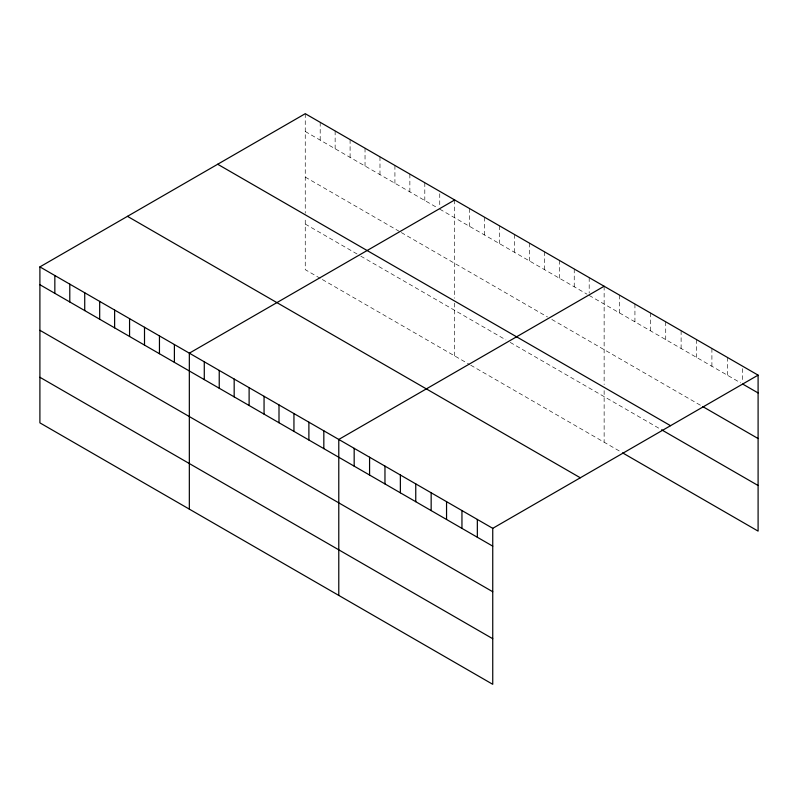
<?xml version="1.0" encoding="UTF-8"?>
<svg xmlns="http://www.w3.org/2000/svg" width="798" height="798" viewBox="0 0 798 798"><rect width="100%" height="100%" fill="white"/><g stroke="black" fill="none" stroke-linecap="round" stroke-linejoin="round"><path stroke-width="0.6" stroke-dasharray="3.99 2.99" d="M305.255 113.695L305.255 213.226M305.255 131.5L436.546 207.3M439.748 209.146L587.059 294.193M589.193 295.43L740.654 382.87M305.255 177.096L400.257 231.939M401.324 232.557L547.558 316.986M551.827 319.449L701.642 405.943M305.255 224.068L359.699 255.5M360.766 256.118L505.932 339.928M510.201 342.392L660.584 429.214M320.197 278.293L305.255 269.664L305.255 218.044M322.332 279.519L469.643 364.566M470.71 365.185L621.582 452.286M742.699 368.626L742.699 381.683M727.307 357.364L727.307 375.17M711.906 348.467L711.906 366.282M696.514 339.579L696.514 357.394M681.113 330.691L681.113 348.497M665.722 321.803L665.722 339.609M650.32 312.916L650.32 330.721M634.929 304.028L634.929 321.833M619.527 295.13L619.527 312.946M604.136 286.243L604.136 384.576M604.136 390.601L604.136 442.212M589.193 277.614L589.193 293.056M574.241 268.986L574.241 286.801M559.298 260.367L559.298 278.173M544.356 251.739L544.356 269.544M529.413 243.111L529.413 260.916M514.471 234.482L514.471 252.288M499.528 225.854L499.528 243.659M484.586 217.226L484.586 235.031M469.643 208.597L469.643 226.403M454.69 199.969L454.69 298.302M454.69 303.12L454.69 355.938M439.748 193.714L439.748 206.772M424.805 182.712L424.805 200.527M409.863 174.084L409.863 191.899M394.92 165.455L394.92 183.271M379.978 156.827L379.978 174.642M365.035 148.199L365.035 166.014M350.093 139.57L350.093 157.386M335.14 130.942L335.14 148.757M320.197 122.323L320.197 140.129"/><path stroke-width="1.2" d="M39.9 266.891L492.745 528.336L492.745 684.305L39.9 422.86L39.9 266.891L305.255 113.695L758.1 375.14L758.1 531.109L622.61 452.885M454.69 199.969L189.335 353.175L189.335 509.144M604.136 286.243L338.781 439.449L338.781 595.418M492.745 528.336L758.1 375.14M742.699 384.057L758.1 392.945M702.669 406.541L758.1 438.541M217.684 164.248L670.529 425.693M661.612 429.813L758.1 485.513M127.471 216.338L580.316 477.783M39.9 284.706L492.745 546.151M39.9 330.292L492.745 591.747M39.9 377.274L492.745 638.719M477.344 519.448L477.344 537.263M461.952 510.56L461.952 528.376M446.551 501.673L446.551 519.478M431.159 492.785L431.159 510.59M415.758 483.897L415.758 501.703M400.367 475.01L400.367 492.815M384.965 466.112L384.965 483.927M369.574 457.224L369.574 475.039M354.172 448.336L354.172 466.152M323.828 430.82L323.828 448.626M308.886 422.192L308.886 439.997M293.943 413.564L293.943 431.379M279.001 404.935L279.001 422.75M264.058 396.307L264.058 414.122M249.116 387.678L249.116 405.494M234.173 379.05L234.173 396.865M219.231 370.422L219.231 388.237M204.278 361.803L204.278 379.609M174.393 344.546L174.393 362.352M159.45 335.918L159.45 353.723M144.508 327.29L144.508 345.095M129.565 318.661L129.565 336.467M114.623 310.033L114.623 327.838M99.68 301.405L99.68 319.21M84.728 292.776L84.728 310.582M69.785 284.148L69.785 301.963M54.843 275.519L54.843 293.335"/></g></svg>
